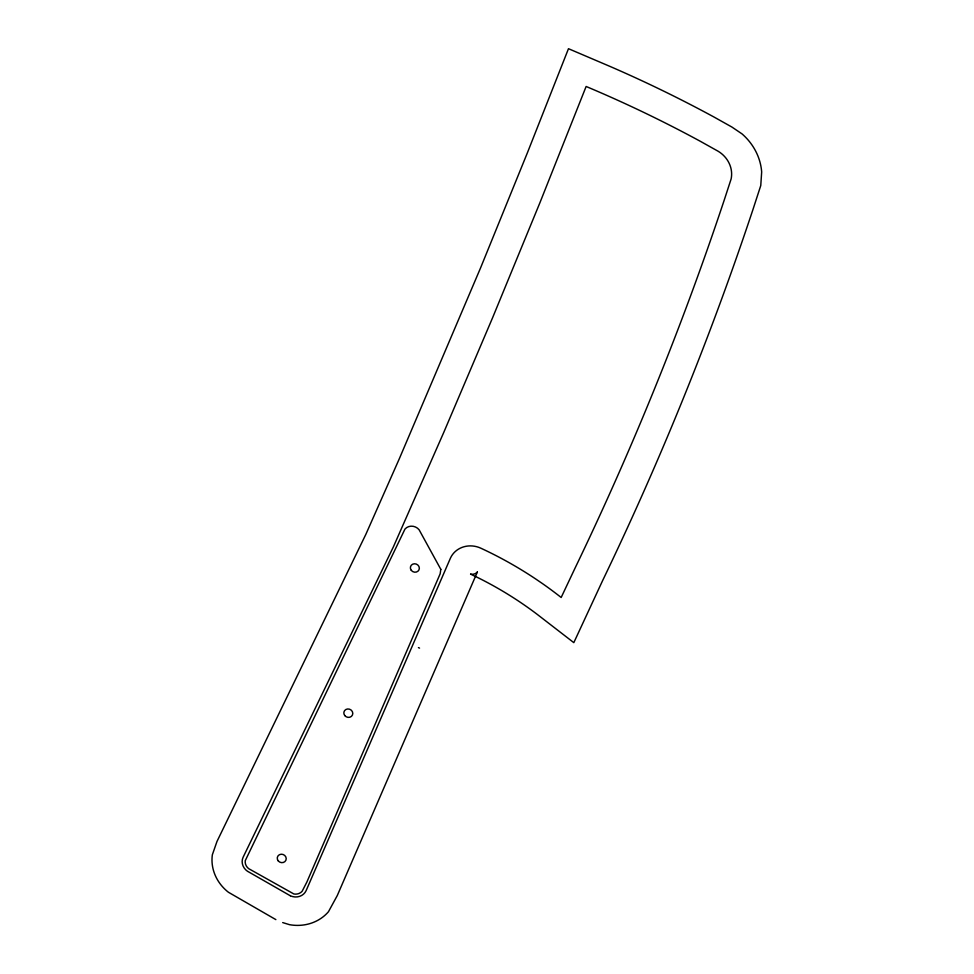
<?xml version="1.0" encoding="UTF-8"?>
<svg xmlns="http://www.w3.org/2000/svg" width="974" height="974" viewBox="0 0 974 974"><rect width="100%" height="100%" fill="white"/><g stroke="black" fill="none" stroke-linecap="round" stroke-linejoin="round"><path stroke-width="1.46" d="M477.394 571.945L337.284 895.544L328.469 911.713A42.6 39.191 22.1 0 1 289.522 924.679L282.704 922.585M470.564 574.124L475.385 576.413A344.784 317.147 22.1 0 1 519.349 601.64A345.186 317.512 22.1 0 1 537.051 614.241L573.82 642.645L602.699 580.419A3728.472 3429.527 22.1 0 0 752.987 209.447L760.767 185.547L761.668 171.972A58.026 53.375 22.1 0 0 742.066 133.925L731.924 127.058L713.82 116.929A1204.728 1108.132 22.1 0 0 610.223 66.512L568.475 48.7L527.482 152.601L480.572 267.899L399.316 458.754L365.847 534.361L216.971 841.499L212.356 854.758A42.6 39.191 22.1 0 0 228.427 892.257L275.861 919.614M418.418 647.6L419.551 648.112M290.301 895.763L249.527 872.412A12.102 11.128 22.1 0 1 243.074 857.339L393.386 546.877L443.657 432.651L492.552 317.841L540.034 202.446L586.129 86.479A1174.474 1080.312 22.1 0 1 700.05 141.145L716.34 150.24A27.528 25.312 22.1 0 1 731.133 178.936L724.388 199.609A3698.229 3401.707 22.1 0 1 575.317 567.562L561.17 597.488A374.832 344.772 22.1 0 0 542.238 583.438L535.737 579.006A374.832 344.772 22.1 0 0 480.73 548.143A23.291 21.428 22.1 0 0 450.524 557.944L306.128 890.638A12.102 11.128 22.1 0 1 290.483 895.849M477.333 572.03A7.22 6.635 22.1 0 1 470.71 574.173M440.82 569.34L440.151 573.832L306.907 881.969L302.171 891.234A9.046 8.328 22.1 0 1 293.892 893.986L248.662 868.638A9.046 8.328 22.1 0 1 245.253 860.675L404.977 529.065A9.046 8.328 22.1 0 1 417.529 528.225L419.149 529.844L440.82 569.34M411.296 570.362A4.541 4.176 22.1 0 0 419.003 569.839A4.541 4.176 22.1 0 0 414.279 563.776A4.541 4.176 22.1 0 0 411.296 570.362M344.747 715.549A4.541 4.176 22.1 0 0 352.454 715.026A4.541 4.176 22.1 0 0 347.73 708.962A4.541 4.176 22.1 0 0 344.747 715.549M278.174 860.809A4.541 4.176 22.1 0 0 285.881 860.286A4.541 4.176 22.1 0 0 281.157 854.222A4.541 4.176 22.1 0 0 278.174 860.809"/></g></svg>
